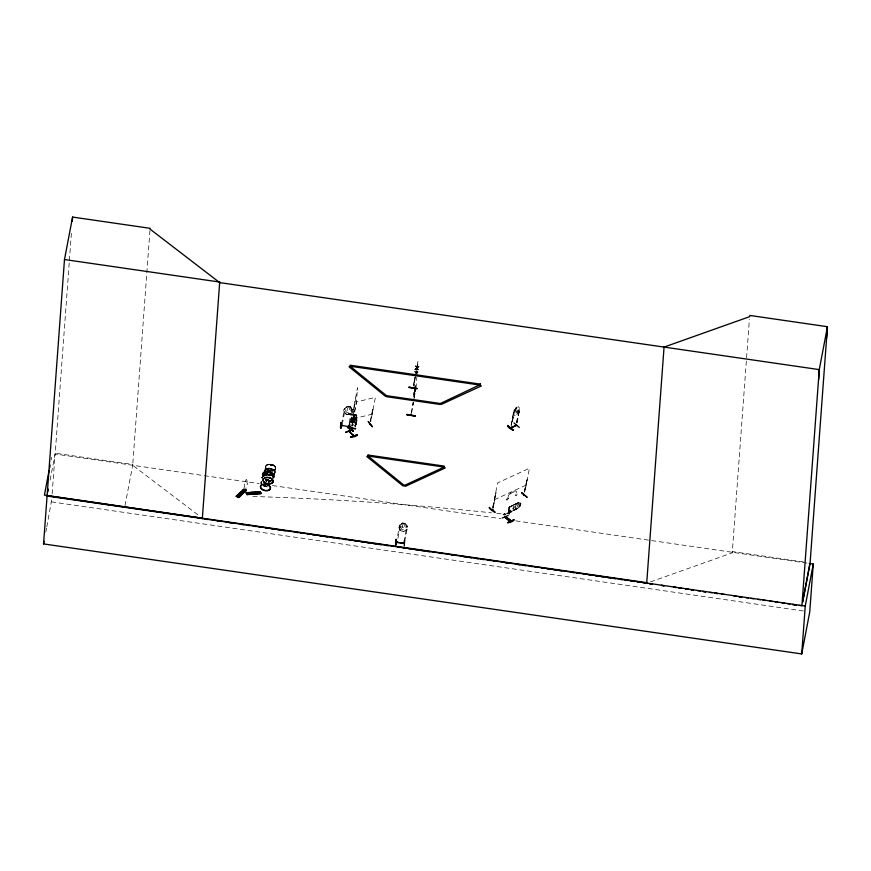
<?xml version="1.0" encoding="UTF-8"?>
<svg xmlns="http://www.w3.org/2000/svg" width="871" height="871" viewBox="0 0 871 871"><rect width="100%" height="100%" fill="white"/><g stroke="black" fill="none" stroke-linecap="round" stroke-linejoin="round"><path stroke-width="0.65" stroke-dasharray="4.36 3.27" d="M354.965 426.507L356.762 418.396L355.183 426.431M264.719 471.331L263.946 475.305M274.027 476.742L274.79 472.811M274.931 472.082L275.65 468.195M508.25 512.703L517.81 508.141M508.827 512.496L507.924 513.15L517.973 507.913M519.105 502.545L508.958 507.368L518.855 502.338L516.329 503.569L513.4 506.78L513.052 508.969L513.455 506.78L516.329 503.514L515.175 509.905M509.317 507.162L509.709 506.584L509.187 507.706M272.209 476.589A5.106 3.168 10.8 0 0 271.044 472.191A5.106 3.168 10.8 0 0 264.24 471.766A5.084 3.146 10.8 0 0 264.272 475.936A5.106 3.157 10.8 0 1 264.272 471.614A5.106 3.157 10.8 0 1 271.066 472.038A5.106 3.157 10.8 0 1 272.231 476.426A5.084 3.146 10.8 0 0 271.044 472.06A5.084 3.146 10.8 0 0 264.283 471.636A5.106 3.168 10.8 0 0 264.218 476.089C258.012 469.186 276.826 469.698 272.285 476.568M265.579 467.705C273.951 478.125 281.921 461.663 267.168 464.689M414.661 391.068L415.021 389.511M247.244 480.792L246.885 482.556A1.818 1.296 47.1 0 1 246.787 484.918L245.437 490.155M505.713 514.924L504.821 513.411L503.035 514.903M508.795 510.079L511.005 511.8L509.023 510.003M509.698 510.558L508.904 514.162M46.805 526.846L51.759 499.235M52.151 493.911L55.091 454.009L259.068 483.612M50.115 480.052L55.232 453.225L69.299 261.855M69.397 260.494L71.389 233.352M149.943 230.477L132.697 465.266L199.132 515.763M344.001 411.134L346.092 414.258L343.903 411.145C342.695 408.673 346.19 408.695 344.513 408.575L342.031 421.684M351.732 409.566L352.428 409.718L350.349 406.605L347.616 406.202L350.294 406.724L352.537 409.653L351.699 409.62M350.294 406.724L351.111 409.479L350.73 411.471L348.683 412.81L346.908 412.549L345.439 410.709L345.82 408.706L347.649 406.278L344.404 408.532L347.649 406.278M353.506 415.358L354.301 404.525M412.821 404.939L413.028 402.228M413.42 396.817L413.921 390.045M414.019 388.695L414.814 377.862M414.139 393.18L414.868 388.836L414.019 394.901L414.498 393.866M413.965 398.918L415.238 389.5L414.901 394.019M414.694 390.654L414.803 390.741M416.033 388.128L416.828 377.295M416.926 375.945L418.026 361.051L415.805 372.69M650.528 581.882L732.25 552.835L749.408 319.385M414.977 390.622L415.761 385.2L415.271 386.234M399.604 525.365L400.322 525.649L399.571 525.278L397.122 538.463M414.977 369.467L416.676 367.725L415.674 365.864L416.327 365.962C416.469 369.859 421.118 363.632 417.318 368.085L418.341 369.979L416.926 368.106L414.977 369.467L416.676 367.725M416.654 368.008L415.674 365.864M415.249 371.775L414.618 371.394L416.011 373.234L417.938 371.895L416.262 373.615M417.067 367.704L416.327 365.962M416.011 373.234L417.318 371.797M416.349 371.307L415.881 373.801M417.318 368.085L418.995 366.364M417.688 369.881L416.926 368.106M418.341 369.979L417.34 367.802M407.018 529.1L403.894 531.452L401.161 530.983L398.972 527.968L399.484 525.235L402.696 522.981L405.418 523.46L407.606 526.53M399.484 525.235L402.718 523.057L405.363 523.515C410.11 529.481 404.982 525.257 407.617 526.476L404.558 542.056M403.861 531.375L401.161 530.983L398.983 527.902M405.363 523.515L406.18 526.28L405.799 528.283L402.358 529.982L400.508 527.478L400.889 525.474L402.718 523.057M355.836 397.971L352.962 413.148M244.043 488.283L244.609 483.83A1.818 1.296 47.1 0 1 245.35 481.783L245.753 480.052L246.602 479.899M414.705 389.968L414.367 392.875L415.032 389.566M414.999 391.275L415.478 388.009M414.988 390.077L414.52 393.093L414.934 390.164L414.672 391.068M51.128 459.932L51.629 457.319M45.804 532.094L46.555 528.164M124.989 505.648L132.849 464.483L55.232 453.225M260.908 484.015L261.3 482.218M262.204 477.406L262.193 477.395A5.095 3.157 10.8 0 0 262.062 478.157A5.106 3.157 10.8 0 1 262.28 477.362L262.966 473.497M265.611 466.736L264.849 470.645L265.045 469.959M267.332 472.006L267.364 472.071M270.652 464.929L270.511 465.506M270.119 470.699L270.456 470.416M271.436 465.637C268.094 465.952 272.906 464.689 270.467 465.539M270.565 470.765L270.206 470.286M272.275 478.843L273.004 474.956M342.27 424.373L345.243 408.684M349.217 422.718L350.959 413.496M351.187 412.375L351.732 409.348M349.946 422.827L351.677 413.779M351.917 412.484L352.537 409.653M350.773 422.326L351.753 417.155M351.002 422.25L351.906 417.067M352.679 413.115L357.502 387.715L356.511 401.248L354.29 412.887M351.601 419.713C354.279 433.965 349.641 407.095 353.082 421.237L354.573 422.892L356.718 421.782L355.727 417.514L354.149 416.022M351.198 422.751L352.178 417.579M351.427 422.675L352.494 417.34M352.799 417.884L352.417 419.887L354.181 423.535L355.51 422.968L355.891 420.976L355.618 417.59L354.682 419.223L353.866 417.176M351.732 426.191L354.083 413.954M352.036 425.832L353.691 417.1M354.617 412.255L356.598 401.901L375.39 397.383L370.828 421.303M352.015 426.235L354.366 413.997M352.352 425.756L354.018 417.035M355.39 426.932L356.435 418.755M355.618 426.855L356.762 418.668M356.217 424.449L357.23 419.114L356.163 414.879M370.371 421.205L372.984 407.508M370.513 421.379L373.311 407.432M413.42 385.428L414.879 377.502M413.703 385.472L415.641 375.053M414.531 381.77L415.467 376.86M411.275 412.832L413.322 402.348M414.204 397.688L415.783 389.413M411.548 412.876L413.453 402.903M397.873 538.398L400.333 525.474M403.828 541.947L406.899 526.367M492.55 507.967L495.947 492.768L493.291 507.869M492.986 506.878L497.548 482.959L529.426 468.239L524.865 492.159M493.095 507.717L495.947 492.768M517.102 422.762L519.813 408.543L516.612 414.476L514.674 415.521L513.193 413.671L513.694 411.047M511.059 425.32L513.77 411.09L516.198 407.519C520.869 403.317 513.248 411.624 513.77 411.09M511.244 425.473L513.955 411.243M512.333 421.183L514.228 410.611M512.529 421.335L514.5 410.992M516.372 422.86L519.628 408.39M516.557 423.012L519.813 408.543M516.906 422.609L519.649 408.281M509.317 507.107L508.141 513.313L509.11 506.911L518.909 502.393L508.991 507.553M509.992 510.961L509.557 511.451L510.123 510.264L509.306 510.45L508.588 513.825L509.404 507.358M508.958 513.52L509.306 510.45M509.143 514.195L509.971 510.145M509.557 514.01L510.058 511.375M509.84 512.496L510.025 511.527M510.221 511.146L509.524 511.625L508.914 511.135L509.579 510.831M511.473 511.93C511.723 509.328 511.636 513.226 509.992 512.616M518.038 508.152L504.897 514.413L517.929 508.718L517.897 508.087M520.325 504.864L520.455 504.178L518.419 504.494L516.067 506.824L516.917 507.074L520.379 504.908M520.978 503.275L520.575 505.463L517.646 508.686L520.629 505.463L515.937 508.457L514.696 507.793L514.957 506.41C514.75 502.763 524.701 504.08 518.822 502.425M524.135 492.246L527.282 478.299L524.32 492.398M524.669 492.006L527.282 478.299M732.25 552.835L732.489 551.604L803.41 561.893M415.217 387.062L415.739 385.298M262.835 473.552L263.075 472.746M262.019 477.733L262.356 476.775M261.126 482.371L261.365 481.554M264.904 470.166L264.806 472.06M263.782 475.61L264.163 474.553M274.561 473.584L274.561 473.617A5.095 3.157 10.8 0 1 266.014 473.846A5.095 3.157 10.8 0 1 268.66 468.892A5.095 3.157 10.8 0 1 274.539 473.65L274.561 473.595A5.106 3.157 10.8 0 0 268.66 468.881A5.106 3.157 10.8 0 0 266.014 473.857A5.106 3.157 10.8 0 0 274.55 473.661L274.964 472.507M263.815 476.034A5.106 3.157 10.8 0 1 269.738 473.726A5.095 3.157 10.8 0 1 273.657 478.288L274.071 477.145L273.842 477.961M509.709 506.584L509.796 507.434M274.572 473.574L274.648 473.454A5.172 3.201 10.8 0 0 268.693 468.565A5.172 3.201 10.8 0 0 266.014 473.606A5.172 3.201 10.8 0 0 274.67 473.41L274.615 473.486M516.155 407.53L514.293 412.593L515.305 413.573L518.201 410.785L518.169 406.67M353.582 418.668L354.519 416.893L355.118 420.214L354.181 421.891L353.354 419.844M265.002 470.024L265.546 469.338M266.308 465.256L267.168 464.711L265.709 465.963L265.579 467.683M270.304 465.038L270.576 465.767M271.066 465.027L271.208 465.658M262.291 476.84L262.9 476.089M264.055 474.728L264.664 473.976M271.393 465.833L271.251 465.179M267.451 472.311C267.974 473.682 269.466 471.309 268.606 472.67M274.082 474.151L274.692 473.399M508.642 512.181L508.512 512.888M417.089 367.42L418.374 366.266M415.587 369.565L416.904 368.389M416.294 373.332L417.938 371.895M267.854 471.951L268.551 471.94M509.851 510.646L508.947 510.961L510.123 510.264M504.657 513.422L504.712 514.99M494.336 499.769L526.215 485.049M496.143 492.921L495.403 493.019M356.609 421.727L355.727 417.514M356.163 424.373L354.127 425.538L352.646 423.872L354.203 425.516M271.142 465.582L270.522 465.833M267.898 471.734L267.974 472.311M267.952 472.343L268.551 472.245M268.431 472.626L267.724 471.755M353.386 418.722L372.189 414.193M261.3 482.49L261.278 483.481M503.329 514.042L504.363 515.066M246.134 479.856L246.787 480.019M348.803 414.52L346.146 414.139L348.825 414.65M272.514 485.561L501.054 518.724M515.85 520.869L650.289 540.379M651.628 540.575L807.961 563.254M51.563 501.892L805.708 611.322M415.652 366.147L416.294 366.245M418.352 366.549L418.973 366.647M414.999 369.195L415.609 369.282M417.71 369.598L418.363 369.696M417.296 372.08L417.917 372.167M399.234 526.574L407.356 527.804M512.986 508.914L515.207 509.818M519.072 410.949C518.713 413.061 514.391 417.655 513.248 413.714M354.628 422.783L352.973 421.303L351.982 417.046M271.752 472.507L272.514 473.291M518.158 406.539L519.704 408.325M265.601 467.694L266.058 468.544M274.844 471.505L274.975 472.43M273.94 476.121L274.082 477.068M261.246 483.372L261.278 483.416A5.172 3.201 10.8 0 1 261.387 481.707M352.929 417.22L353.659 419.844L354.693 420.867L356.01 420.301L356.13 414.923L357.164 419.136M275.628 467.411L275.748 468.271M252.873 496.481A2444.745 1899.401 -2.1 0 1 491.592 512.845M496.742 513.4A2444.745 1899.401 -2.1 0 1 503.188 514.119M268.627 479.932A5.095 3.157 10.8 0 1 266.134 479.137A5.106 3.157 10.8 0 0 268.616 479.932M263.826 476.034A5.095 3.157 10.8 0 1 269.738 473.737A5.106 3.157 10.8 0 1 273.657 478.299M268.671 479.714A5.172 3.201 10.8 0 1 266.145 478.908M263.793 475.762A5.172 3.201 10.8 0 1 269.803 473.41A5.172 3.201 10.8 0 1 273.777 478.048M268.714 479.475A5.172 3.201 10.8 0 1 267.397 479.17M263.837 475.522A5.172 3.201 10.8 0 1 269.847 473.171A5.172 3.201 10.8 0 1 273.832 477.809M266.025 486.464A5.172 3.201 10.8 0 1 263.499 485.67M265.165 479.965A5.172 3.201 10.8 0 1 270.043 481.511M263.456 475.555A5.074 3.146 10.8 0 1 268.137 471.472A5.074 3.146 10.8 0 1 272.133 476.818M271.447 480.868A5.172 3.201 10.8 0 1 270.587 481.413M269.498 481.772A5.172 3.201 10.8 0 1 268.235 481.913M262.029 477.874A5.172 3.201 10.8 0 1 268.693 475.708M270.478 481.641A5.095 3.157 10.8 0 1 268.17 482.131A5.106 3.157 10.8 0 0 270.489 481.641M266.069 486.225A5.172 3.201 10.8 0 1 263.543 485.43M261.311 483.133A5.172 3.201 10.8 0 1 261.431 481.467M265.209 479.725A5.172 3.201 10.8 0 1 270.086 481.271M271.491 480.629A5.172 3.201 10.8 0 1 270.631 481.173M269.542 481.532A5.172 3.201 10.8 0 1 268.279 481.674M262.073 477.635A5.172 3.201 10.8 0 1 269.945 475.969M262.323 478.223A5.095 3.157 10.8 0 1 264.359 475.163A5.106 3.157 10.8 0 1 269.966 475.729A5.095 3.157 10.8 0 0 264.359 475.163A5.106 3.157 10.8 0 0 262.313 478.223M270.075 481.032A5.095 3.157 10.8 0 0 265.274 479.507A5.106 3.157 10.8 0 1 270.086 481.021M352.635 421.324L353.038 421.793L354.083 420.824L354.9 423.665L354.443 420.715L355.64 419.615L355.248 419.158L354.257 420.062L353.452 417.34L353.898 420.192L352.635 421.324M348.454 406.746L346.93 410.078L348.476 411.362L349.804 409.283L349.336 406.877L348.454 406.746M403.523 523.536L402.01 526.857L403.556 528.153L404.873 526.084L404.405 523.667L403.523 523.536M515.665 410.143L515.882 412.048L517.396 410.415L517.385 407.269L515.665 410.143M508.446 498.321L506.998 500.106L506.029 499.442L506.857 499.05A6.87 3.528 -51 0 1 512.888 491.44A6.87 3.528 -51 0 1 516.906 494.412L517.733 494.031L516.209 495.849L515.164 495.218L515.991 494.837A5.738 2.951 -51 0 0 512.638 492.355A5.738 2.951 -51 0 0 507.608 498.713L508.446 498.321M266.918 469.186A5.084 3.146 10.8 0 0 275.421 468.99A5.106 3.157 10.8 0 0 269.553 464.21A5.106 3.157 10.8 0 0 266.907 469.175A5.106 3.157 10.8 0 0 275.443 468.979A5.084 3.146 10.8 0 0 269.553 464.232A5.084 3.146 10.8 0 0 266.918 469.186M266.853 469.567A5.074 3.146 10.8 0 0 275.334 469.371A5.084 3.146 10.8 0 0 269.477 464.613A5.084 3.146 10.8 0 0 266.842 469.567A5.084 3.146 10.8 0 0 275.345 469.371A5.074 3.146 10.8 0 0 269.477 464.635A5.074 3.146 10.8 0 0 266.853 469.567M266.864 469.349A5.106 3.168 10.8 0 0 275.41 469.153A5.106 3.168 10.8 0 0 269.52 464.374A5.106 3.168 10.8 0 0 266.864 469.349M269.89 472.953A5.095 3.157 10.8 0 0 264.087 476.099A5.106 3.157 10.8 0 1 269.89 472.953A5.106 3.157 10.8 0 1 273.254 478.212A5.095 3.157 10.8 0 0 269.89 472.953M266.058 473.367A5.172 3.201 10.8 0 0 274.713 473.171A5.172 3.201 10.8 0 0 268.736 468.326A5.172 3.201 10.8 0 0 266.058 473.367M266.167 473.073A5.095 3.157 10.8 0 0 274.681 472.877A5.106 3.157 10.8 0 0 268.812 468.108A5.106 3.157 10.8 0 0 266.156 473.073A5.106 3.157 10.8 0 0 274.692 472.877A5.095 3.157 10.8 0 0 268.812 468.108A5.095 3.157 10.8 0 0 266.167 473.073M263.488 485.898A5.095 3.157 10.8 0 0 267.288 486.769A5.106 3.157 10.8 0 1 263.488 485.898M261.409 482.001A5.095 3.157 10.8 0 0 261.289 483.634A5.106 3.157 10.8 0 1 261.398 482.001M269.923 481.805A5.095 3.157 10.8 0 0 265.132 480.28A5.106 3.157 10.8 0 1 269.934 481.805M263.695 476.132A5.095 3.157 10.8 0 0 262.846 476.677A5.106 3.157 10.8 0 1 263.695 476.132M267.321 475.729A5.095 3.157 10.8 0 0 264.773 475.784A5.106 3.157 10.8 0 1 267.321 475.718M268.322 481.347A5.095 3.157 10.8 0 0 271.48 480.324A5.106 3.157 10.8 0 1 268.322 481.358M265.709 480.977A5.095 3.157 10.8 0 0 267.005 481.271A5.106 3.157 10.8 0 1 265.709 480.977M264.828 485.615A5.095 3.157 10.8 0 0 266.123 485.909A5.106 3.157 10.8 0 1 264.828 485.615"/><path stroke-width="1.31" d="M809.29 563.45L813.274 564.027L809.747 611.91L801.734 653.936L43.55 543.918L64.487 259.525L72.587 217.064L150.193 228.333L150.052 229.117L219.666 282.607L819.263 369.609L818.62 379.898M826.568 338.22L827.221 327.932M72.293 221.136L72.587 217.064M202.312 518.768L219.71 282.052M219.775 282.629L219.819 282.073L64.487 259.525M340.583 427.933C342.368 414.738 339.233 429.817 341.094 427.65M340.953 422.86L341.476 422.577L340.997 427.901M341.029 427.999L341.345 422.86M341.998 425.679L341.236 425.581M349.293 426.725L348.411 426.409L349.304 426.54M349.554 423.742L349.565 429.24L349.565 424.046M480.302 384.122L350.251 365.243L350.175 366.234L386.506 395.684L440.378 403.502L441.434 404.362L481.282 385.962L480.226 385.102L480.4 383.588M507.521 519.105L508.566 519.105M646.696 583.243L664.094 346.538M801.734 653.936L805.25 606.053L813.274 564.027M664.05 347.094L749.604 316.674L749.844 315.454L827.45 326.712L810.095 562.862L802.659 601.872M395.641 544.713C397.557 531.539 394.291 546.596 396.163 544.429M408.967 387.443L417.046 388.651L409.032 387.094M396.098 544.451L396.065 539.65M396.098 544.778L396.457 539.65M415.042 416.044L406.953 414.901L407.04 414.269M404.394 543.362L396.305 542.339L397.209 542.295M412.756 388.531L413.148 388.074M411.003 414.204L410.872 415.206M411.199 415.14L410.796 415.086M411.188 415.184L411.286 414.248M403.665 543.199L404.209 543.537M404.667 540.564L404.253 545.943M415.032 416.109L415.119 415.478M348.454 414.139L356.533 415.325L348.52 413.79M355.597 428.565L347.518 427.378M351.459 427.585L351.742 428.129M355.542 428.88L347.453 427.726M49.135 470.351L44.421 495.087L202.355 518.212M49.636 467.738L50.137 465.136M47.883 491.777L48.373 489.175M43.55 543.918L44.051 541.294M236.433 496.024L244.577 489.611L236.945 496.622L244.218 489.437M237.206 495.305L239.514 496.459M237.718 494.826L240.026 495.98M238.491 494.118L240.788 495.272M239.166 493.476L241.474 494.63M238.741 497.178L246.286 490.286L243.771 489.208L236.52 496.426M239.939 492.768L242.236 493.922M246.341 492.681L260.451 492.333L246.493 493.465L260.44 492.322M247.135 494.401L261.082 493.726L260.255 491.701L246.21 492.855M247.756 492.561L248.551 494.293M248.703 492.485L249.498 494.216M250.119 492.376L250.913 494.097M251.371 492.267L252.176 493.999M252.786 492.159L253.592 493.879M342.107 425.679L342.205 425.059M345.885 432.049L352.156 429.893M348.487 425.973L348.563 426.638M353.376 430.971L349.423 426.039M351.797 428.902L351.742 427.628M351.884 428.412L351.514 428.978M357.175 434.531C358.471 436.273 350.164 437.83 350.599 436.763M353.245 435.62L353.267 435.075M372.363 426.692L368.302 421.499M370.001 424.525L369.827 423.883M397.198 542.47L397.296 541.86M403.578 542.796L403.643 543.482M480.226 385.102L350.175 366.234L349.01 366.767L385.352 396.229L386.506 395.684L386.441 396.675L440.301 404.492L440.378 403.502L480.324 384.579M489.589 507.358C487.651 508.914 503.514 517.516 489.23 507.804M507.935 425.451C506.095 426.638 513.422 431.003 513.389 429.86M492.148 509.785L492.888 509.11M511.44 427.334L511.288 427.879L511.244 427.182M513.944 422.958L519.301 427.454M515.828 425.407L515.893 425.037M508.239 515.425L502.338 518.005M504.995 516.83L510.439 521.468L504.984 517.058M505.648 516.753L511.44 521.01M513.814 519.671C515.24 521.098 507.51 523.308 507.837 522.437M511.19 520.902L505.713 516.677M524.342 495.261L523.558 494.946M527.009 497.025L521.849 492.757M827.45 326.712L819.263 369.609L801.908 605.77L799.24 605.378M802.637 602.057L809.845 564.288M349.162 426.42L353.114 431.352M349.336 426.344L353.288 431.276M353.659 436.033L349.042 431.374L349.75 431.776M353.931 435.957L349.358 431.341M504.657 517.2L510.123 521.598M510.504 427.933L515.915 425.396M516.677 425.353L510.689 428.086M523.471 495.381L524.146 495.076L523.721 495.512M345.787 432.299L352.363 430.078M236.248 496.285L244.141 489.382M236.858 496.481L244.522 489.589M238.708 497.417L238.055 497.189L245.829 490.068L246.417 490.547M238.219 497.167L245.622 490.144M238.349 497.341L246.286 490.286L238.044 497.178M341.225 425.375L342.042 425.494M396.316 542.154L404.307 543.352M510.558 427.901L511.168 427.628M507.782 522.698L513.846 519.726M507.869 522.731L513.814 519.933M492.431 509.992L492.932 509.731M236.193 496.241L238.839 497.581L246.079 490.384M246.221 492.899L247.016 494.63M260.418 492.028L246.33 493.117M260.897 493.084L246.852 494.249L260.886 493.182M350.534 437.111L357.154 434.825L350.588 437.057M260.908 493.356L247.092 494.652M521.598 492.855L527.009 497.287M341.399 425.375L349.206 426.703M47.132 495.686L646.739 582.688M705.564 591.866L702.886 591.474L705.575 591.79M714.928 593.227L717.606 593.619M739.011 596.755L741.689 597.147M792.534 604.594L795.212 604.986M47.067 496.035L805.25 606.053M205.001 519.149L207.701 519.541M217.129 520.912L219.819 521.304M229.247 522.676L231.936 523.057M241.365 524.429L244.054 524.821M246.754 525.213L249.444 525.605M253.483 526.193L256.172 526.574M258.872 526.966L261.561 527.358M265.601 527.946L268.301 528.338M270.99 528.73L273.679 529.122M277.718 529.71L280.418 530.101M283.108 530.483L285.797 530.875M295.225 532.246L297.926 532.638M300.615 533.03L303.304 533.422M307.343 533.999L310.043 534.391M312.733 534.783L315.433 535.175M319.472 535.763L322.161 536.155M324.85 536.547L327.55 536.939M331.59 537.516L334.279 537.908M336.968 538.3L339.668 538.692M343.707 539.28L346.397 539.672M349.097 540.064L351.786 540.456M354.475 540.847L357.175 541.229M361.215 541.816L363.904 542.208M366.604 542.6L369.293 542.992M373.332 543.58L376.022 543.972M378.722 544.364L381.411 544.756M385.45 545.333L388.15 545.725M397.568 547.097L400.268 547.489M402.957 547.881L405.646 548.273M408.347 548.654L412.386 549.242M415.075 549.634L417.775 550.026M420.464 550.418L424.504 551.005M427.193 551.397L429.893 551.789M439.322 553.15L442.011 553.542M451.439 554.914L454.129 555.306M463.557 556.667L466.246 557.059M468.946 557.451L471.636 557.843M475.675 558.431L478.364 558.823M481.064 559.215L483.753 559.607M487.793 560.184L490.493 560.576M493.182 560.968L495.871 561.36M505.3 562.731L507.989 563.123M517.418 564.484L520.118 564.876M522.807 565.268L525.496 565.66M529.535 566.248L532.235 566.64M534.925 567.032L537.625 567.413M541.664 568.001L544.353 568.393M547.042 568.785L549.743 569.177M553.782 569.765L556.471 570.157M559.16 570.549L561.86 570.93M571.289 572.301L573.978 572.693M576.667 573.085L579.367 573.477M583.407 574.065L586.096 574.457M588.796 574.838L591.485 575.23M595.524 575.818L598.214 576.21M600.914 576.602L603.603 576.994M607.642 577.582L610.331 577.974M613.032 578.355L615.721 578.747M619.76 579.335L622.46 579.727M625.149 580.119L627.839 580.511M630.539 580.903L634.578 581.49M637.267 581.882L639.967 582.264M642.656 582.655L645.346 583.047M697.54 590.625L700.219 591.006M709.582 592.367L712.26 592.759M714.939 593.151L717.617 593.532M721.624 594.12L724.302 594.501M733.676 595.862L736.343 596.254M739.022 596.646L741.7 597.027M745.718 597.615L748.385 597.996M751.063 598.388L753.742 598.78M757.759 599.357L760.437 599.749M763.105 600.141L765.783 600.522M769.801 601.11L772.479 601.491M775.146 601.883L777.825 602.275M781.842 602.852L784.521 603.244M787.199 603.636L789.866 604.017M792.545 604.409L796.562 604.986M408.989 387.334L417.067 388.531M507.967 519.388L508.501 519.138M243.205 489.85L245.513 491.004M368.281 421.793L372.374 426.736M258.839 491.81L259.634 493.541M368.041 455.043L367.976 456.034L405.363 486.345L445.212 467.945L444.156 467.085L367.976 456.034L366.811 456.567L403.142 486.018L444.156 467.085L444.221 466.105L368.041 455.043M406.986 414.607L415.053 415.848L406.986 414.607M507.847 425.734L513.28 430.187L507.847 425.734M652.052 584.027L649.374 583.635L652.052 584.016M664.094 585.791L661.416 585.399L664.094 585.769M676.136 587.555L673.457 587.163L676.136 587.511M681.481 588.339L678.803 587.947L681.481 588.295M688.177 589.319L685.499 588.927L688.177 589.264M693.523 590.103L690.845 589.711L693.523 590.037M264.381 482.382A5.106 3.157 10.8 0 0 272.917 482.186A5.084 3.146 10.8 0 0 267.038 477.417A5.106 3.157 10.8 0 0 264.381 482.382M272.917 482.186A5.106 3.157 10.8 0 0 267.027 477.417A5.084 3.146 10.8 0 0 264.403 482.371A5.084 3.146 10.8 0 0 272.906 482.175M261.736 489.143A5.106 3.157 10.8 0 0 270.271 488.947A5.084 3.146 10.8 0 0 264.392 484.178A5.106 3.157 10.8 0 0 261.736 489.143A5.084 3.146 10.8 0 0 270.25 488.936A5.106 3.157 10.8 0 0 264.381 484.178A5.084 3.146 10.8 0 0 261.757 489.121"/></g></svg>
